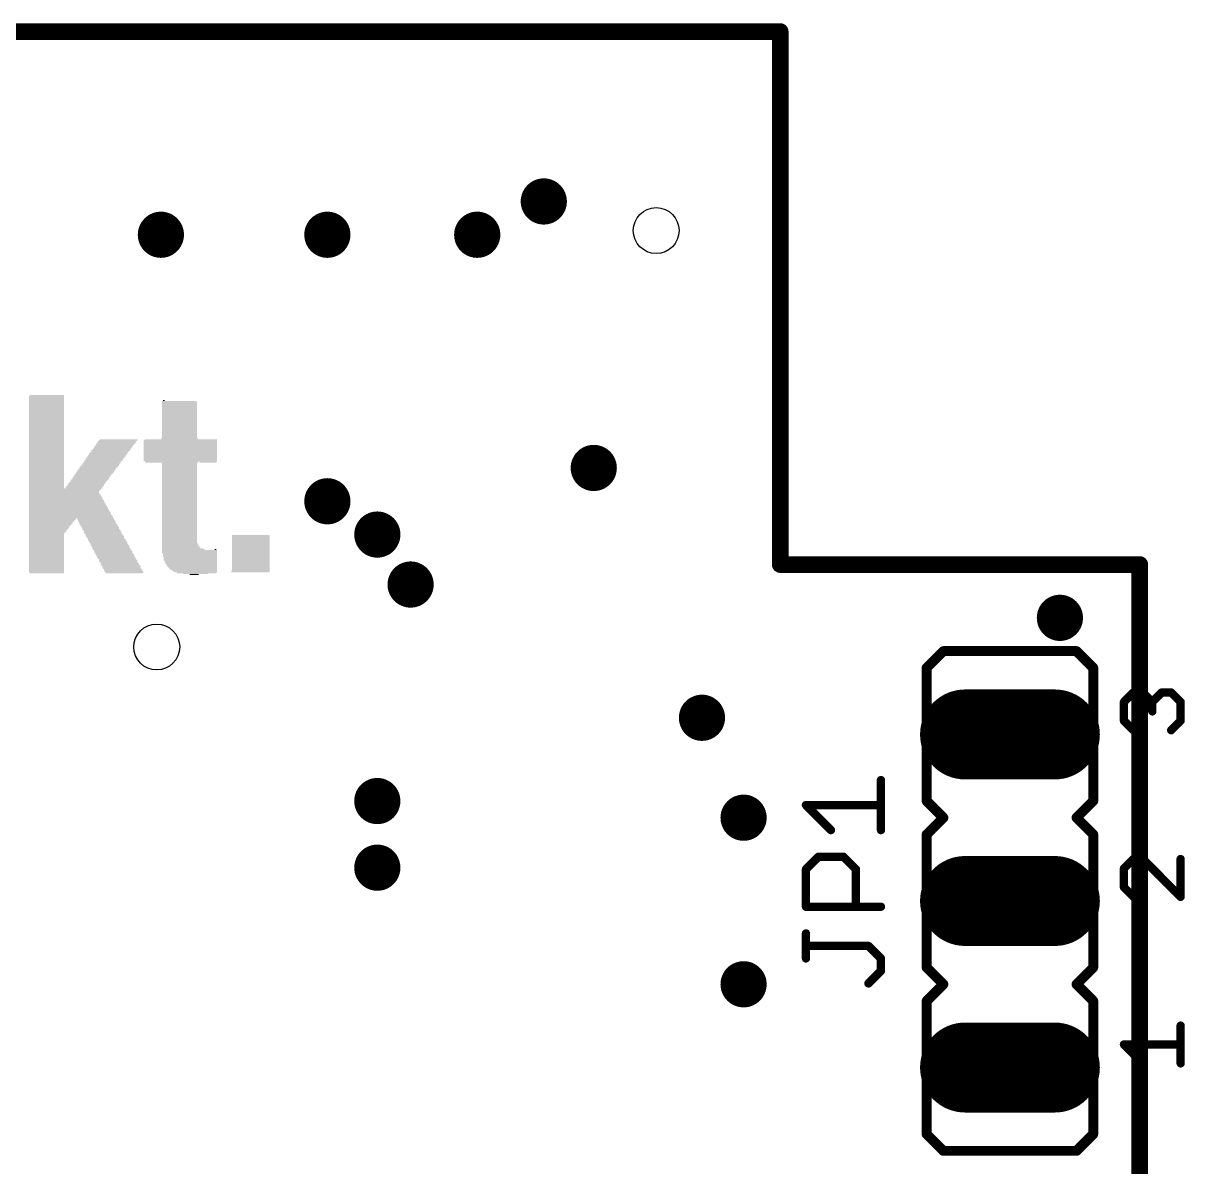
# Model space of a CAD drawing. Extents: x -2.4 to 65.5, y -2.3 to 59.9.
# Drawn here: x 47.81 to 65.53, y 42.43 to 59.87 of the extents above; entities that cross this region are included whole.
import ezdxf

# ---------------------------------------------------------------- set-up
doc = ezdxf.new("R2010")
doc.units = 0
for name, color, linetype in [('17', 94, 'CONTINUOUS'), ('18', 94, 'CONTINUOUS'), ('20', 178, 'CONTINUOUS'), ('21', 251, 'CONTINUOUS'), ('25', 251, 'CONTINUOUS'), ('51', 251, 'CONTINUOUS')]:
    doc.layers.add(name, color=color, linetype=linetype)

# ---------------------------------------------------------------- blocks, each defined once
blk = doc.blocks.new('RECT')
blk.add_solid([(-0.5, -0.5), (0.5, -0.5), (-0.5, 0.5), (0.5, 0.5)])
blk = doc.blocks.new('LONGP100')
at = {"const_width": 1}
blk.add_lwpolyline([(-0.5, 0), (0.5, 0)], dxfattribs=at)
at = {"const_width": 0.5}
for points in [[(-0.5, 0.25, 1), (-0.5, -0.25)], [(0.5, -0.25, 1), (0.5, 0.25)]]:
    blk.add_lwpolyline(points, format="xyb", dxfattribs=at)
blk = doc.blocks.new('ROUNDV')
at = {"const_width": 0.5}
blk.add_lwpolyline([(0, -0.25, 1), (0, 0.25, 1), (0, -0.25)], format="xyb", dxfattribs=at)

msp = doc.modelspace()

# ---------------------------------------------------------------- linework, layer by layer
at = {"layer": '20', "const_width": 0.254}
for points in [[(25.2222, 59.7408), (59.3598, 59.7408)], [(59.3598, 59.7408), (59.3598, 51.6128)], [(59.3598, 51.6128), (64.8462, 51.6128)], [(64.8462, 51.6128), (64.8462, 8.3058)]]:
    msp.add_lwpolyline(points, dxfattribs=at)
at = {"layer": '20', "const_width": 0.127}
for points in [[(59.4233, 59.7408, 1), (59.2963, 59.7408)], [(59.3598, 59.6773, 1), (59.3598, 59.8043)], [(59.3598, 51.6763, 1), (59.3598, 51.5493)], [(59.2963, 51.6128, 1), (59.4233, 51.6128)], [(64.9097, 51.6128, 1), (64.7827, 51.6128)], [(64.8462, 51.5493, 1), (64.8462, 51.6763)]]:
    msp.add_lwpolyline(points, format="xyb", dxfattribs=at)
at = {"layer": '20'}
for centre in [(57.4675, 56.7055), (49.8475, 50.3555)]:
    msp.add_circle(centre, 0.35, dxfattribs=at)
at = {"layer": '21'}
for points, const_width in [([(61.595, 50.038), (61.849, 50.292)], 0.1524), ([(61.849, 50.292), (63.881, 50.292)], 0.1524), ([(64.135, 50.038), (63.881, 50.292)], 0.1524), ([(61.595, 50.038), (61.595, 48.006)], 0.1524), ([(64.135, 50.038), (64.135, 48.006)], 0.1524), ([(64.6042, 49.5177), (64.7482, 49.6617)], 0.127), ([(64.7482, 49.6617), (64.8923, 49.6617)], 0.127), ([(64.8923, 49.6617), (65.0363, 49.5177)], 0.127), ([(65.0363, 49.5177), (65.1804, 49.6617)], 0.127), ([(65.1804, 49.6617), (65.3244, 49.6617)], 0.127), ([(65.3244, 49.6617), (65.4685, 49.5177)], 0.127), ([(64.6042, 49.2296), (64.6042, 49.5177)], 0.127), ([(65.0363, 49.5177), (65.0363, 49.3736)], 0.127), ([(65.4685, 49.5177), (65.4685, 49.2296)], 0.127), ([(64.7482, 49.0855), (64.6042, 49.2296)], 0.127), ([(65.4685, 49.2296), (65.3244, 49.0855)], 0.127), ([(61.849, 47.752), (61.595, 48.006)], 0.1524), ([(63.881, 47.752), (64.135, 48.006)], 0.1524), ([(61.595, 47.498), (61.849, 47.752)], 0.1524), ([(64.135, 47.498), (63.881, 47.752)], 0.1524), ([(61.595, 47.498), (61.595, 45.466)], 0.1524), ([(64.135, 47.498), (64.135, 45.466)], 0.1524), ([(64.7482, 47.1217), (64.6042, 46.9777)], 0.127), ([(64.8923, 47.1217), (64.7482, 47.1217)], 0.127), ([(65.4685, 46.5455), (64.8923, 47.1217)], 0.127), ([(65.4685, 47.1217), (65.4685, 46.5455)], 0.127), ([(64.6042, 46.9777), (64.6042, 46.6896)], 0.127), ([(64.6042, 46.6896), (64.7482, 46.5455)], 0.127), ([(61.849, 45.212), (61.595, 45.466)], 0.1524), ([(63.881, 45.212), (64.135, 45.466)], 0.1524), ([(61.595, 44.958), (61.849, 45.212)], 0.1524), ([(64.135, 44.958), (63.881, 45.212)], 0.1524), ([(61.595, 44.958), (61.595, 42.926)], 0.1524), ([(64.135, 44.958), (64.135, 42.926)], 0.1524), ([(65.4685, 44.0055), (65.4685, 44.5817)], 0.127), ([(64.8923, 44.0055), (64.6042, 44.2936)], 0.127), ([(64.6042, 44.2936), (65.4685, 44.2936)], 0.127), ([(61.849, 42.672), (61.595, 42.926)], 0.1524), ([(63.881, 42.672), (64.135, 42.926)], 0.1524), ([(63.881, 42.672), (61.849, 42.672)], 0.1524)]:
    msp.add_lwpolyline(points, dxfattribs=dict(at, const_width=const_width))
for points, const_width in [([(61.849, 50.3301, 1), (61.849, 50.2539)], 0.0762), ([(61.8759, 50.2651, 1), (61.8221, 50.3189)], 0.0762), ([(63.9079, 50.3189, 1), (63.8541, 50.2651)], 0.0762), ([(63.881, 50.2539, 1), (63.881, 50.3301)], 0.0762), ([(61.6331, 50.038, 1), (61.5569, 50.038)], 0.0762), ([(61.5681, 50.0649, 1), (61.6219, 50.0111)], 0.0762), ([(64.1731, 50.038, 1), (64.0969, 50.038)], 0.0762), ([(64.1081, 50.0111, 1), (64.1619, 50.0649)], 0.0762), ([(64.7482, 49.6935, 1), (64.7482, 49.63)], 0.0635), ([(64.7707, 49.6393, 1), (64.7258, 49.6842)], 0.0635), ([(64.9147, 49.6842, 1), (64.8698, 49.6393)], 0.0635), ([(64.8923, 49.63, 1), (64.8923, 49.6935)], 0.0635), ([(65.1804, 49.6935, 1), (65.1804, 49.63)], 0.0635), ([(65.2028, 49.6393, 1), (65.1579, 49.6842)], 0.0635), ([(65.3469, 49.6842, 1), (65.302, 49.6393)], 0.0635), ([(65.3244, 49.63, 1), (65.3244, 49.6935)], 0.0635), ([(64.6359, 49.5177, 1), (64.5724, 49.5177)], 0.0635), ([(64.5817, 49.5401, 1), (64.6266, 49.4952)], 0.0635), ([(65.0681, 49.5177, 1), (65.0046, 49.5177)], 0.0635), ([(65.0139, 49.5401, 1), (65.0588, 49.4952)], 0.0635), ([(65.0139, 49.4952, 1), (65.0588, 49.5401)], 0.0635), ([(65.5003, 49.5177, 1), (65.4368, 49.5177)], 0.0635), ([(65.446, 49.4952, 1), (65.491, 49.5401)], 0.0635), ([(64.6266, 49.252, 1), (64.5817, 49.2071)], 0.0635), ([(65.0046, 49.3736, 1), (65.0681, 49.3736)], 0.0635), ([(65.491, 49.2071, 1), (65.446, 49.252)], 0.0635), ([(64.5724, 49.2296, 1), (64.6359, 49.2296)], 0.0635), ([(64.7258, 49.063, 1), (64.7707, 49.108)], 0.0635), ([(65.302, 49.108, 1), (65.3469, 49.063)], 0.0635), ([(65.4368, 49.2296, 1), (65.5003, 49.2296)], 0.0635), ([(61.5569, 48.006, 1), (61.6331, 48.006)], 0.0762), ([(61.6219, 48.0329, 1), (61.5681, 47.9791)], 0.0762), ([(64.0969, 48.006, 1), (64.1731, 48.006)], 0.0762), ([(64.1619, 47.9791, 1), (64.1081, 48.0329)], 0.0762), ([(61.8759, 47.7251, 1), (61.8221, 47.7789)], 0.0762), ([(61.8221, 47.7251, 1), (61.8759, 47.7789)], 0.0762), ([(63.9079, 47.7789, 1), (63.8541, 47.7251)], 0.0762), ([(63.8541, 47.7789, 1), (63.9079, 47.7251)], 0.0762), ([(61.6331, 47.498, 1), (61.5569, 47.498)], 0.0762), ([(61.5681, 47.5249, 1), (61.6219, 47.4711)], 0.0762), ([(64.1731, 47.498, 1), (64.0969, 47.498)], 0.0762), ([(64.1081, 47.4711, 1), (64.1619, 47.5249)], 0.0762), ([(64.7482, 47.1535, 1), (64.7482, 47.09)], 0.0635), ([(64.7707, 47.0993, 1), (64.7258, 47.1442)], 0.0635), ([(64.9147, 47.1442, 1), (64.8698, 47.0993)], 0.0635), ([(64.8923, 47.09, 1), (64.8923, 47.1535)], 0.0635), ([(65.5003, 47.1217, 1), (65.4368, 47.1217)], 0.0635), ([(64.6359, 46.9777, 1), (64.5724, 46.9777)], 0.0635), ([(64.5817, 47.0001, 1), (64.6266, 46.9552)], 0.0635), ([(64.5724, 46.6896, 1), (64.6359, 46.6896)], 0.0635), ([(64.6266, 46.712, 1), (64.5817, 46.6671)], 0.0635), ([(64.7258, 46.523, 1), (64.7707, 46.568)], 0.0635), ([(65.4368, 46.5455, 1), (65.5003, 46.5455)], 0.0635), ([(65.446, 46.523, 1), (65.491, 46.568)], 0.0635), ([(61.5569, 45.466, 1), (61.6331, 45.466)], 0.0762), ([(61.6219, 45.4929, 1), (61.5681, 45.4391)], 0.0762), ([(64.0969, 45.466, 1), (64.1731, 45.466)], 0.0762), ([(64.1619, 45.4391, 1), (64.1081, 45.4929)], 0.0762), ([(61.8759, 45.1851, 1), (61.8221, 45.2389)], 0.0762), ([(61.8221, 45.1851, 1), (61.8759, 45.2389)], 0.0762), ([(63.9079, 45.2389, 1), (63.8541, 45.1851)], 0.0762), ([(63.8541, 45.2389, 1), (63.9079, 45.1851)], 0.0762), ([(61.6331, 44.958, 1), (61.5569, 44.958)], 0.0762), ([(61.5681, 44.9849, 1), (61.6219, 44.9311)], 0.0762), ([(64.1731, 44.958, 1), (64.0969, 44.958)], 0.0762), ([(64.1081, 44.9311, 1), (64.1619, 44.9849)], 0.0762), ([(65.5003, 44.5817, 1), (65.4368, 44.5817)], 0.0635), ([(64.6042, 44.3254, 1), (64.6042, 44.2619)], 0.0635), ([(64.6266, 44.3161, 1), (64.5817, 44.2712)], 0.0635), ([(65.4685, 44.2619, 1), (65.4685, 44.3254)], 0.0635), ([(64.8698, 43.983, 1), (64.9147, 44.028)], 0.0635), ([(65.4368, 44.0055, 1), (65.5003, 44.0055)], 0.0635), ([(61.5569, 42.926, 1), (61.6331, 42.926)], 0.0762), ([(61.6219, 42.9529, 1), (61.5681, 42.8991)], 0.0762), ([(64.0969, 42.926, 1), (64.1731, 42.926)], 0.0762), ([(64.1619, 42.8991, 1), (64.1081, 42.9529)], 0.0762), ([(61.849, 42.7101, 1), (61.849, 42.6339)], 0.0762), ([(61.8221, 42.6451, 1), (61.8759, 42.6989)], 0.0762), ([(63.8541, 42.6989, 1), (63.9079, 42.6451)], 0.0762), ([(63.881, 42.6339, 1), (63.881, 42.7101)], 0.0762)]:
    msp.add_lwpolyline(points, format="xyb", dxfattribs=dict(at, const_width=const_width))
at = {"layer": '25', "const_width": 0.127}
for points in [[(60.8965, 47.5635), (60.8965, 48.3261)], [(60.1339, 47.5635), (59.7525, 47.9448)], [(59.7525, 47.9448), (60.8965, 47.9448)], [(59.7525, 46.9661), (59.9432, 47.1567)], [(59.9432, 47.1567), (60.3245, 47.1567)], [(60.3245, 47.1567), (60.5152, 46.9661)], [(59.7525, 46.3941), (59.7525, 46.9661)], [(60.5152, 46.9661), (60.5152, 46.3941)], [(60.8965, 46.3941), (59.7525, 46.3941)], [(59.7525, 45.606), (59.7525, 45.9873)], [(60.7058, 45.7967), (59.7525, 45.7967)], [(60.8965, 45.606), (60.7058, 45.7967)], [(60.8965, 45.4154), (60.8965, 45.606)], [(60.7058, 45.2247), (60.8965, 45.4154)]]:
    msp.add_lwpolyline(points, dxfattribs=at)
at = {"layer": '25', "const_width": 0.0635}
for points in [[(60.9283, 48.3261, 1), (60.8648, 48.3261)], [(59.7525, 47.9766, 1), (59.7525, 47.9131)], [(59.775, 47.9673, 1), (59.7301, 47.9224)], [(60.8965, 47.9131, 1), (60.8965, 47.9766)], [(60.1114, 47.541, 1), (60.1563, 47.5859)], [(60.8648, 47.5635, 1), (60.9283, 47.5635)], [(59.9432, 47.1885, 1), (59.9432, 47.125)], [(59.9656, 47.1343, 1), (59.9207, 47.1792)], [(60.347, 47.1792, 1), (60.3021, 47.1343)], [(60.3245, 47.125, 1), (60.3245, 47.1885)], [(59.7843, 46.9661, 1), (59.7208, 46.9661)], [(59.7301, 46.9885, 1), (59.775, 46.9436)], [(60.5469, 46.9661, 1), (60.4834, 46.9661)], [(60.4927, 46.9436, 1), (60.5376, 46.9885)], [(59.7525, 46.4258, 1), (59.7525, 46.3623)], [(60.8965, 46.3623, 1), (60.8965, 46.4258)], [(59.7208, 46.3941, 1), (59.7843, 46.3941)], [(60.4834, 46.3941, 1), (60.5469, 46.3941)], [(59.7843, 45.9873, 1), (59.7208, 45.9873)], [(59.7525, 45.8284, 1), (59.7525, 45.7649)], [(60.7283, 45.8191, 1), (60.6834, 45.7742)], [(60.7058, 45.7649, 1), (60.7058, 45.8284)], [(59.7208, 45.606, 1), (59.7843, 45.606)], [(60.9283, 45.606, 1), (60.8648, 45.606)], [(60.874, 45.5836, 1), (60.919, 45.6285)], [(60.8648, 45.4154, 1), (60.9283, 45.4154)], [(60.919, 45.3929, 1), (60.874, 45.4378)], [(60.6834, 45.2472, 1), (60.7283, 45.2022)]]:
    msp.add_lwpolyline(points, format="xyb", dxfattribs=at)

# ---------------------------------------------------------------- block references
at = {"layer": '17', "xscale": 1.3716, "yscale": 1.3716, "rotation": 180}
for p in [(62.865, 49.022), (62.865, 49.022), (62.865, 46.482), (62.865, 46.482), (62.865, 43.942), (62.865, 43.942)]:
    msp.add_blockref('LONGP100', p, dxfattribs=at)
at = {"layer": '18', "xscale": 0.7048, "yscale": 0.7048}
for p in [(55.753, 57.15), (49.911, 56.642), (52.451, 56.642), (54.737, 56.642), (56.515, 53.086), (52.451, 52.578), (53.213, 52.07), (53.721, 51.308), (63.627, 50.8), (58.166, 49.276), (53.213, 48.006), (58.801, 47.752), (53.213, 46.99), (58.801, 45.212)]:
    msp.add_blockref('ROUNDV', p, dxfattribs=at)
at = {"layer": '21', "yscale": 0.0127}
for p, xscale in [((48.1648, 54.1782), 0.5334), ((48.1648, 54.1655), 0.5334), ((48.1648, 54.1528), 0.5334), ((48.1648, 54.1401), 0.5334), ((48.1648, 54.1274), 0.5334), ((48.1648, 54.1147), 0.5334), ((48.1648, 54.102), 0.5334), ((48.1648, 54.0893), 0.5334), ((48.1648, 54.0766), 0.5334), ((48.1648, 54.0639), 0.5334), ((48.1648, 54.0512), 0.5334), ((48.1711, 54.1909), 0.5207), ((50.1904, 54.102), 0.5207), ((50.1968, 54.0893), 0.5334), ((50.1968, 54.0766), 0.5334), ((50.1968, 54.0639), 0.5334), ((50.1968, 54.0512), 0.5334), ((49.9554, 54.1147), 0.0254), ((48.1648, 54.0385), 0.5334), ((48.1648, 54.0258), 0.5334), ((48.1648, 54.0131), 0.5334), ((48.1648, 54.0004), 0.5334), ((48.1648, 53.9877), 0.5334), ((48.1648, 53.975), 0.5334), ((48.1648, 53.9623), 0.5334), ((48.1648, 53.9496), 0.5334), ((48.1648, 53.9369), 0.5334), ((48.1648, 53.9242), 0.5334), ((48.1648, 53.9115), 0.5334), ((48.1648, 53.8988), 0.5334), ((48.1648, 53.8861), 0.5334), ((48.1648, 53.8734), 0.5334), ((50.1968, 54.0385), 0.5334), ((50.1968, 54.0258), 0.5334), ((50.1968, 54.0131), 0.5334), ((50.1968, 54.0004), 0.5334), ((50.1968, 53.9877), 0.5334), ((50.1968, 53.975), 0.5334), ((50.1968, 53.9623), 0.5334), ((50.1968, 53.9496), 0.5334), ((50.1968, 53.9369), 0.5334), ((50.1968, 53.9242), 0.5334), ((50.1968, 53.9115), 0.5334), ((50.1968, 53.8988), 0.5334), ((50.1968, 53.8861), 0.5334), ((50.1968, 53.8734), 0.5334), ((48.1648, 53.8607), 0.5334), ((48.1648, 53.848), 0.5334), ((48.1648, 53.8353), 0.5334), ((48.1648, 53.8226), 0.5334), ((48.1648, 53.8099), 0.5334), ((48.1648, 53.7972), 0.5334), ((48.1648, 53.7845), 0.5334), ((48.1648, 53.7718), 0.5334), ((48.1648, 53.7591), 0.5334), ((48.1648, 53.7464), 0.5334), ((48.1648, 53.7337), 0.5334), ((48.1648, 53.721), 0.5334), ((48.1648, 53.7083), 0.5334), ((48.1648, 53.6956), 0.5334), ((50.1968, 53.8607), 0.5334), ((50.1968, 53.848), 0.5334), ((50.1968, 53.8353), 0.5334), ((50.1968, 53.8226), 0.5334), ((50.1968, 53.8099), 0.5334), ((50.1968, 53.7972), 0.5334), ((50.1968, 53.7845), 0.5334), ((50.1968, 53.7718), 0.5334), ((50.1968, 53.7591), 0.5334), ((50.1968, 53.7464), 0.5334), ((50.1968, 53.7337), 0.5334), ((50.1968, 53.721), 0.5334), ((50.1968, 53.7083), 0.5334), ((50.1968, 53.6956), 0.5334), ((48.1648, 53.6829), 0.5334), ((48.1648, 53.6702), 0.5334), ((48.1648, 53.6575), 0.5334), ((48.1648, 53.6448), 0.5334), ((48.1648, 53.6321), 0.5334), ((48.1648, 53.6194), 0.5334), ((48.1648, 53.6067), 0.5334), ((48.1648, 53.594), 0.5334), ((48.1648, 53.5813), 0.5334), ((48.1648, 53.5686), 0.5334), ((48.1648, 53.5559), 0.5334), ((48.1648, 53.5432), 0.5334), ((48.1648, 53.5305), 0.5334), ((48.1648, 53.5178), 0.5334), ((49.2633, 53.5178), 0.5715), ((50.2158, 53.5178), 1.1049), ((50.1968, 53.5305), 0.5588), ((50.1968, 53.6829), 0.5334), ((50.1968, 53.6702), 0.5334), ((50.1968, 53.6575), 0.5334), ((50.1968, 53.6448), 0.5334), ((50.1968, 53.6321), 0.5334), ((50.1968, 53.6194), 0.5334), ((50.1968, 53.6067), 0.5334), ((50.1968, 53.594), 0.5334), ((50.1968, 53.5813), 0.5334), ((50.1968, 53.5686), 0.5334), ((50.1968, 53.5559), 0.5334), ((50.1968, 53.5432), 0.5334), ((48.1648, 53.5051), 0.5334), ((48.1648, 53.4924), 0.5334), ((48.1648, 53.4797), 0.5334), ((48.1648, 53.467), 0.5334), ((48.1648, 53.4543), 0.5334), ((48.1648, 53.4416), 0.5334), ((48.1648, 53.4289), 0.5334), ((48.1648, 53.4162), 0.5334), ((48.1648, 53.4035), 0.5334), ((48.1648, 53.3908), 0.5334), ((48.1648, 53.3781), 0.5334), ((48.1648, 53.3654), 0.5334), ((48.1648, 53.3527), 0.5334), ((48.1648, 53.34), 0.5334), ((49.1363, 53.34), 0.5715), ((49.1427, 53.3527), 0.5842), ((49.1554, 53.3654), 0.5842), ((49.1617, 53.3781), 0.5715), ((49.1744, 53.3908), 0.5715), ((49.1808, 53.4035), 0.5842), ((49.1871, 53.4162), 0.5715), ((49.2062, 53.4416), 0.5842), ((49.1998, 53.4289), 0.5715), ((49.2189, 53.4543), 0.5842), ((49.2316, 53.4797), 0.5842), ((49.2316, 53.467), 0.5842), ((49.2443, 53.4924), 0.5842), ((49.257, 53.5051), 0.5842), ((50.2095, 53.5051), 1.1176), ((50.2095, 53.4924), 1.1176), ((50.2095, 53.4797), 1.1176), ((50.2095, 53.467), 1.1176), ((50.2095, 53.4543), 1.1176), ((50.2095, 53.4416), 1.1176), ((50.2095, 53.4289), 1.1176), ((50.2095, 53.4162), 1.1176), ((50.2095, 53.4035), 1.1176), ((50.2095, 53.3908), 1.1176), ((50.2095, 53.3781), 1.1176), ((50.2095, 53.3654), 1.1176), ((50.2095, 53.3527), 1.1176), ((50.2095, 53.34), 1.1176), ((48.1648, 53.3273), 0.5334), ((48.1648, 53.3146), 0.5334), ((48.1648, 53.3019), 0.5334), ((48.1648, 53.2892), 0.5334), ((48.1648, 53.2765), 0.5334), ((48.1648, 53.2638), 0.5334), ((48.1648, 53.2511), 0.5334), ((48.1648, 53.2384), 0.5334), ((48.1648, 53.2257), 0.5334), ((48.1648, 53.213), 0.5334), ((48.1648, 53.2003), 0.5334), ((48.1648, 53.1876), 0.5334), ((48.1648, 53.1749), 0.5334), ((48.1648, 53.1622), 0.5334), ((49.0093, 53.1622), 0.5715), ((49.022, 53.1876), 0.5715), ((49.0157, 53.1749), 0.5588), ((49.0347, 53.2003), 0.5715), ((49.0474, 53.2257), 0.5715), ((49.0474, 53.213), 0.5715), ((49.0601, 53.2384), 0.5715), ((49.0792, 53.2638), 0.5842), ((49.0728, 53.2511), 0.5715), ((49.0855, 53.2765), 0.5715), ((49.0982, 53.2892), 0.5715), ((49.1046, 53.3019), 0.5842), ((49.1109, 53.3146), 0.5715), ((49.1236, 53.3273), 0.5715), ((50.2095, 53.3273), 1.1176), ((50.2095, 53.3146), 1.1176), ((50.2095, 53.3019), 1.1176), ((50.2095, 53.2892), 1.1176), ((50.2095, 53.2765), 1.1176), ((50.2095, 53.2638), 1.1176), ((50.2095, 53.2511), 1.1176), ((50.2095, 53.2384), 1.1176), ((50.2095, 53.2257), 1.1176), ((50.2095, 53.213), 1.1176), ((50.2095, 53.2003), 1.1176), ((50.2158, 53.1876), 1.1049), ((50.0761, 53.1749), 0.8001), ((50.1968, 53.1622), 0.5334), ((50.6286, 53.1749), 0.254), ((48.1648, 53.1495), 0.5334), ((48.1648, 53.1368), 0.5334), ((48.1648, 53.1241), 0.5334), ((48.1648, 53.1114), 0.5334), ((48.1648, 53.0987), 0.5334), ((48.1648, 53.086), 0.5334), ((48.1648, 53.0733), 0.5334), ((48.1648, 53.0606), 0.5334), ((48.1648, 53.0479), 0.5334), ((48.1648, 53.0352), 0.5334), ((48.1648, 53.0225), 0.5334), ((48.1648, 53.0098), 0.5334), ((48.1648, 52.9971), 0.5334), ((48.1648, 52.9844), 0.5334), ((48.876, 52.9844), 0.5588), ((48.895, 53.0098), 0.5715), ((48.8887, 52.9971), 0.5588), ((48.9077, 53.0225), 0.5715), ((48.9204, 53.0479), 0.5715), ((48.9141, 53.0352), 0.5588), ((48.9331, 53.0606), 0.5715), ((48.9395, 53.0733), 0.5588), ((48.9585, 53.0987), 0.5715), ((48.9522, 53.086), 0.5588), ((48.9712, 53.1114), 0.5715), ((48.9839, 53.1241), 0.5715), ((48.9966, 53.1495), 0.5715), ((48.9903, 53.1368), 0.5588), ((50.1968, 53.1495), 0.5334), ((50.1968, 53.1368), 0.5334), ((50.1968, 53.1241), 0.5334), ((50.1968, 53.1114), 0.5334), ((50.1968, 53.0987), 0.5334), ((50.1968, 53.086), 0.5334), ((50.1968, 53.0733), 0.5334), ((50.1968, 53.0606), 0.5334), ((50.1968, 53.0479), 0.5334), ((50.1968, 53.0352), 0.5334), ((50.1968, 53.0225), 0.5334), ((50.1968, 53.0098), 0.5334), ((50.1968, 52.9971), 0.5334), ((50.1968, 52.9844), 0.5334), ((48.1648, 52.9717), 0.5334), ((48.1648, 52.959), 0.5334), ((48.1648, 52.9463), 0.5334), ((48.1648, 52.9336), 0.5334), ((48.1648, 52.9209), 0.5334), ((48.1648, 52.9082), 0.5334), ((48.1648, 52.8955), 0.5334), ((48.1648, 52.8828), 0.5334), ((48.1648, 52.8701), 0.5334), ((48.1648, 52.8574), 0.5334), ((48.1648, 52.8447), 0.5334), ((48.1648, 52.832), 0.5334), ((48.1648, 52.8193), 0.5334), ((48.1648, 52.8066), 0.5334), ((48.749, 52.8066), 0.5588), ((48.7617, 52.8193), 0.5588), ((48.7744, 52.8447), 0.5588), ((48.768, 52.832), 0.5461), ((48.7871, 52.8574), 0.5588), ((48.7934, 52.8701), 0.5461), ((48.8125, 52.8955), 0.5588), ((48.8061, 52.8828), 0.5461), ((48.8252, 52.9082), 0.5588), ((48.8379, 52.9336), 0.5588), ((48.8379, 52.9209), 0.5588), ((48.8506, 52.9463), 0.5588), ((48.8633, 52.9717), 0.5588), ((48.8633, 52.959), 0.5588), ((50.1968, 52.9717), 0.5334), ((50.1968, 52.959), 0.5334), ((50.1968, 52.9463), 0.5334), ((50.1968, 52.9336), 0.5334), ((50.1968, 52.9209), 0.5334), ((50.1968, 52.9082), 0.5334), ((50.1968, 52.8955), 0.5334), ((50.1968, 52.8828), 0.5334), ((50.1968, 52.8701), 0.5334), ((50.1968, 52.8574), 0.5334), ((50.1968, 52.8447), 0.5334), ((50.1968, 52.832), 0.5334), ((50.1968, 52.8193), 0.5334), ((50.1968, 52.8066), 0.5334), ((48.4505, 52.7685), 1.1049), ((48.4505, 52.6542), 1.1049), ((48.1648, 52.7939), 0.5334), ((48.1648, 52.7812), 0.5334), ((48.4442, 52.7558), 1.0922), ((48.4378, 52.7431), 1.0795), ((48.4315, 52.7304), 1.0668), ((48.4315, 52.7177), 1.0668), ((48.4315, 52.705), 1.0668), ((48.4378, 52.6923), 1.0795), ((48.4442, 52.6796), 1.0922), ((48.4442, 52.6669), 1.0922), ((48.4569, 52.6415), 1.1176), ((48.4569, 52.6288), 1.1176), ((48.7363, 52.7939), 0.5588), ((48.7363, 52.7812), 0.5588), ((50.1968, 52.7939), 0.5334), ((50.1968, 52.7812), 0.5334), ((50.1968, 52.7685), 0.5334), ((50.1968, 52.7558), 0.5334), ((50.1968, 52.7431), 0.5334), ((50.1968, 52.7304), 0.5334), ((50.1968, 52.7177), 0.5334), ((50.1968, 52.705), 0.5334), ((50.1968, 52.6923), 0.5334), ((50.1968, 52.6796), 0.5334), ((50.1968, 52.6669), 0.5334), ((50.1968, 52.6542), 0.5334), ((50.1968, 52.6415), 0.5334), ((50.1968, 52.6288), 0.5334), ((48.4632, 52.6034), 1.1303), ((48.4886, 52.5145), 1.1811), ((48.5013, 52.4764), 1.2065), ((48.5013, 52.4637), 1.2065), ((48.4569, 52.6161), 1.1176), ((48.4696, 52.5907), 1.143), ((48.4696, 52.578), 1.143), ((48.4759, 52.5653), 1.1557), ((48.4759, 52.5526), 1.1557), ((48.4823, 52.5399), 1.1684), ((48.4823, 52.5272), 1.1684), ((48.495, 52.5018), 1.1938), ((48.495, 52.4891), 1.1938), ((48.5077, 52.451), 1.2192), ((50.1968, 52.6161), 0.5334), ((50.1968, 52.6034), 0.5334), ((50.1968, 52.5907), 0.5334), ((50.1968, 52.578), 0.5334), ((50.1968, 52.5653), 0.5334), ((50.1968, 52.5526), 0.5334), ((50.1968, 52.5399), 0.5334), ((50.1968, 52.5272), 0.5334), ((50.1968, 52.5145), 0.5334), ((50.1968, 52.5018), 0.5334), ((50.1968, 52.4891), 0.5334), ((50.1968, 52.4764), 0.5334), ((50.1968, 52.4637), 0.5334), ((50.1968, 52.451), 0.5334), ((48.5267, 52.3748), 1.2573), ((48.5394, 52.3367), 1.2827), ((48.5394, 52.324), 1.2827), ((48.5077, 52.4383), 1.2192), ((48.514, 52.4256), 1.2319), ((48.5204, 52.4129), 1.2446), ((48.5204, 52.4002), 1.2446), ((48.5204, 52.3875), 1.2446), ((48.5331, 52.3621), 1.27), ((48.5331, 52.3494), 1.27), ((48.2537, 52.3113), 0.7112), ((48.2537, 52.2986), 0.7112), ((48.2473, 52.2859), 0.6985), ((48.241, 52.2732), 0.6858), ((48.9141, 52.3113), 0.5588), ((48.9141, 52.2986), 0.5588), ((48.9268, 52.2859), 0.5588), ((48.9331, 52.2732), 0.5715), ((50.1968, 52.4383), 0.5334), ((50.1968, 52.4256), 0.5334), ((50.1968, 52.4129), 0.5334), ((50.1968, 52.4002), 0.5334), ((50.1968, 52.3875), 0.5334), ((50.1968, 52.3748), 0.5334), ((50.1968, 52.3621), 0.5334), ((50.1968, 52.3494), 0.5334), ((50.1968, 52.3367), 0.5334), ((50.1968, 52.324), 0.5334), ((50.1968, 52.3113), 0.5334), ((50.1968, 52.2986), 0.5334), ((50.1968, 52.2859), 0.5334), ((50.1968, 52.2732), 0.5334), ((48.2346, 52.2605), 0.6731), ((48.2219, 52.2224), 0.6477), ((48.1965, 52.1589), 0.5969), ((48.1838, 52.1335), 0.5715), ((48.1838, 52.1208), 0.5715), ((48.2283, 52.2478), 0.6604), ((48.2283, 52.2351), 0.6604), ((48.2156, 52.2097), 0.635), ((48.2092, 52.197), 0.6223), ((48.2029, 52.1843), 0.6096), ((48.2029, 52.1716), 0.6096), ((48.1902, 52.1462), 0.5842), ((48.1775, 52.1081), 0.5588), ((48.1711, 52.0954), 0.5461), ((48.9395, 52.2605), 0.5588), ((48.9395, 52.2478), 0.5588), ((48.9522, 52.2351), 0.5588), ((48.9585, 52.2224), 0.5715), ((48.9649, 52.2097), 0.5588), ((48.9712, 52.197), 0.5715), ((48.9839, 52.1843), 0.5715), ((48.9903, 52.1716), 0.5588), ((48.9903, 52.1589), 0.5588), ((48.9966, 52.1462), 0.5715), ((49.0093, 52.1335), 0.5715), ((49.022, 52.1081), 0.5715), ((49.022, 52.0954), 0.5715), ((49.0157, 52.1208), 0.5588), ((50.1968, 52.2605), 0.5334), ((50.1968, 52.2478), 0.5334), ((50.1968, 52.2351), 0.5334), ((50.1968, 52.2224), 0.5334), ((50.1968, 52.2097), 0.5334), ((50.1968, 52.197), 0.5334), ((50.1968, 52.1843), 0.5334), ((50.1968, 52.1716), 0.5334), ((50.1968, 52.1589), 0.5334), ((50.1968, 52.1462), 0.5334), ((50.1968, 52.1335), 0.5334), ((50.1968, 52.1208), 0.5334), ((50.1968, 52.1081), 0.5334), ((50.1968, 52.0954), 0.5334), ((48.1648, 52.0827), 0.5334), ((48.1648, 52.07), 0.5334), ((48.1648, 52.0573), 0.5334), ((48.1648, 52.0446), 0.5334), ((48.1648, 52.0319), 0.5334), ((48.1648, 52.0192), 0.5334), ((48.1648, 52.0065), 0.5334), ((48.1648, 51.9938), 0.5334), ((48.1648, 51.9811), 0.5334), ((48.1648, 51.9684), 0.5334), ((48.1648, 51.9557), 0.5334), ((48.1648, 51.943), 0.5334), ((48.1648, 51.9303), 0.5334), ((48.1648, 51.9176), 0.5334), ((49.0347, 52.0827), 0.5715), ((49.0411, 52.07), 0.5588), ((49.0474, 52.0573), 0.5715), ((49.0538, 52.0446), 0.5842), ((49.0601, 52.0319), 0.5715), ((49.0665, 52.0192), 0.5588), ((49.0728, 52.0065), 0.5715), ((49.0855, 51.9938), 0.5715), ((49.0855, 51.9811), 0.5715), ((49.0982, 51.9684), 0.5715), ((49.1046, 51.9557), 0.5842), ((49.1109, 51.943), 0.5715), ((49.1173, 51.9303), 0.5588), ((49.1236, 51.9176), 0.5715), ((50.1968, 52.0827), 0.5334), ((50.1968, 52.07), 0.5334), ((50.1968, 52.0573), 0.5334), ((50.1968, 52.0446), 0.5334), ((50.1968, 52.0319), 0.5334), ((50.1968, 52.0192), 0.5334), ((50.1968, 52.0065), 0.5334), ((50.1968, 51.9938), 0.5334), ((50.1968, 51.9811), 0.5334), ((50.1968, 51.9684), 0.5334), ((50.1968, 51.9557), 0.5334), ((50.1968, 51.943), 0.5334), ((50.2031, 51.9303), 0.5461), ((50.2031, 51.9176), 0.5461), ((51.2826, 52.0573), 0.5715), ((51.2826, 52.0446), 0.5715), ((51.2826, 52.0319), 0.5715), ((51.2826, 52.0192), 0.5715), ((51.2826, 52.0065), 0.5715), ((51.2826, 51.9938), 0.5715), ((51.2826, 51.9811), 0.5715), ((51.2826, 51.9684), 0.5715), ((51.2826, 51.9557), 0.5715), ((51.2826, 51.943), 0.5715), ((51.2826, 51.9303), 0.5715), ((51.2826, 51.9176), 0.5715), ((48.1648, 51.9049), 0.5334), ((48.1648, 51.8922), 0.5334), ((48.1648, 51.8795), 0.5334), ((48.1648, 51.8668), 0.5334), ((48.1648, 51.8541), 0.5334), ((48.1648, 51.8414), 0.5334), ((48.1648, 51.8287), 0.5334), ((48.1648, 51.816), 0.5334), ((48.1648, 51.8033), 0.5334), ((48.1648, 51.7906), 0.5334), ((48.1648, 51.7779), 0.5334), ((48.1648, 51.7652), 0.5334), ((48.1648, 51.7525), 0.5334), ((49.13, 51.9049), 0.5842), ((49.1363, 51.8922), 0.5715), ((49.149, 51.8795), 0.5715), ((49.149, 51.8668), 0.5715), ((49.1554, 51.8541), 0.5842), ((49.1617, 51.8414), 0.5715), ((49.1744, 51.8287), 0.5715), ((49.1808, 51.816), 0.5842), ((49.1871, 51.8033), 0.5715), ((49.1871, 51.7906), 0.5715), ((49.1998, 51.7779), 0.5715), ((49.2062, 51.7652), 0.5842), ((49.2125, 51.7525), 0.5715), ((50.2221, 51.8668), 0.5842), ((50.2095, 51.9049), 0.5588), ((50.2095, 51.8922), 0.5588), ((50.2158, 51.8795), 0.5715), ((50.2412, 51.8541), 0.6223), ((50.2539, 51.8414), 0.6477), ((50.3492, 51.8287), 0.8382), ((50.3492, 51.816), 0.8382), ((50.3492, 51.8033), 0.8382), ((50.3492, 51.7906), 0.8382), ((50.3555, 51.7779), 0.8255), ((50.3555, 51.7652), 0.8255), ((50.3555, 51.7525), 0.8255), ((50.7429, 51.8414), 0.0254), ((51.2826, 51.9049), 0.5715), ((51.2826, 51.8922), 0.5715), ((51.2826, 51.8795), 0.5715), ((51.2826, 51.8668), 0.5715), ((51.2826, 51.8541), 0.5715), ((51.2826, 51.8414), 0.5715), ((51.2826, 51.8287), 0.5715), ((51.2826, 51.816), 0.5715), ((51.2826, 51.8033), 0.5715), ((51.2826, 51.7906), 0.5715), ((51.2826, 51.7779), 0.5715), ((51.2826, 51.7652), 0.5715), ((51.2826, 51.7525), 0.5715), ((48.1648, 51.7398), 0.5334), ((48.1648, 51.7271), 0.5334), ((48.1648, 51.7144), 0.5334), ((48.1648, 51.7017), 0.5334), ((48.1648, 51.689), 0.5334), ((48.1648, 51.6763), 0.5334), ((48.1648, 51.6636), 0.5334), ((48.1648, 51.6509), 0.5334), ((48.1648, 51.6382), 0.5334), ((48.1648, 51.6255), 0.5334), ((48.1648, 51.6128), 0.5334), ((48.1648, 51.6001), 0.5334), ((48.1648, 51.5874), 0.5334), ((48.1648, 51.5747), 0.5334), ((49.2189, 51.7398), 0.5842), ((49.2252, 51.7271), 0.5715), ((49.2316, 51.7144), 0.5842), ((49.2379, 51.7017), 0.5715), ((49.2506, 51.689), 0.5715), ((49.257, 51.6763), 0.5842), ((49.257, 51.6636), 0.5842), ((49.2633, 51.6509), 0.5715), ((49.276, 51.6382), 0.5715), ((49.2824, 51.6255), 0.5842), ((49.2824, 51.6128), 0.5842), ((49.2951, 51.6001), 0.5842), ((49.3078, 51.5874), 0.5842), ((49.3078, 51.5747), 0.5842), ((50.3555, 51.7398), 0.8255), ((50.3619, 51.7271), 0.8128), ((50.3619, 51.7144), 0.8128), ((50.3619, 51.7017), 0.8128), ((50.3619, 51.689), 0.8128), ((50.3619, 51.6763), 0.8128), ((50.3682, 51.6636), 0.8001), ((50.3682, 51.6509), 0.8001), ((50.3745, 51.6382), 0.7874), ((50.3745, 51.6255), 0.7874), ((50.3809, 51.6128), 0.7747), ((50.3873, 51.6001), 0.762), ((50.3873, 51.5874), 0.762), ((50.3936, 51.5747), 0.7493), ((51.2826, 51.7398), 0.5715), ((51.2826, 51.7271), 0.5715), ((51.2826, 51.7144), 0.5715), ((51.2826, 51.7017), 0.5715), ((51.2826, 51.689), 0.5715), ((51.2826, 51.6763), 0.5715), ((51.2826, 51.6636), 0.5715), ((51.2826, 51.6509), 0.5715), ((51.2826, 51.6382), 0.5715), ((51.2826, 51.6255), 0.5715), ((51.2826, 51.6128), 0.5715), ((51.2826, 51.6001), 0.5715), ((51.2826, 51.5874), 0.5715), ((51.2826, 51.5747), 0.5715), ((48.1648, 51.562), 0.5334), ((48.1648, 51.5493), 0.5334), ((48.1648, 51.5366), 0.5334), ((48.1648, 51.5239), 0.5334), ((48.1648, 51.5112), 0.5334), ((48.1648, 51.4985), 0.5334), ((48.1711, 51.4858), 0.5207), ((49.3141, 51.562), 0.5715), ((49.3205, 51.5493), 0.5842), ((49.3332, 51.5366), 0.5842), ((49.3332, 51.5239), 0.5842), ((49.3459, 51.5112), 0.5842), ((49.3522, 51.4985), 0.5969), ((49.3522, 51.4858), 0.5715), ((50.4, 51.562), 0.7366), ((50.4063, 51.5493), 0.7239), ((50.4126, 51.5366), 0.7112), ((50.4254, 51.5239), 0.6858), ((50.4317, 51.5112), 0.6731), ((50.4507, 51.4985), 0.635), ((50.4571, 51.4858), 0.5969), ((50.4381, 51.4731), 0.381), ((50.419, 51.4604), 0.1397), ((51.2763, 51.5112), 0.5842), ((51.2763, 51.4985), 0.5842), ((51.2826, 51.562), 0.5715), ((51.2826, 51.5493), 0.5715), ((51.2826, 51.5366), 0.5715), ((51.2826, 51.5239), 0.5715)]:
    msp.add_blockref('RECT', p, dxfattribs=dict(at, xscale=xscale))
at = {"layer": '51', "xscale": 0.6096, "yscale": 0.6096, "rotation": 90}
for p in [(62.865, 49.022), (62.865, 46.482), (62.865, 43.942)]:
    msp.add_blockref('RECT', p, dxfattribs=at)

doc.saveas('drawing.dxf')
